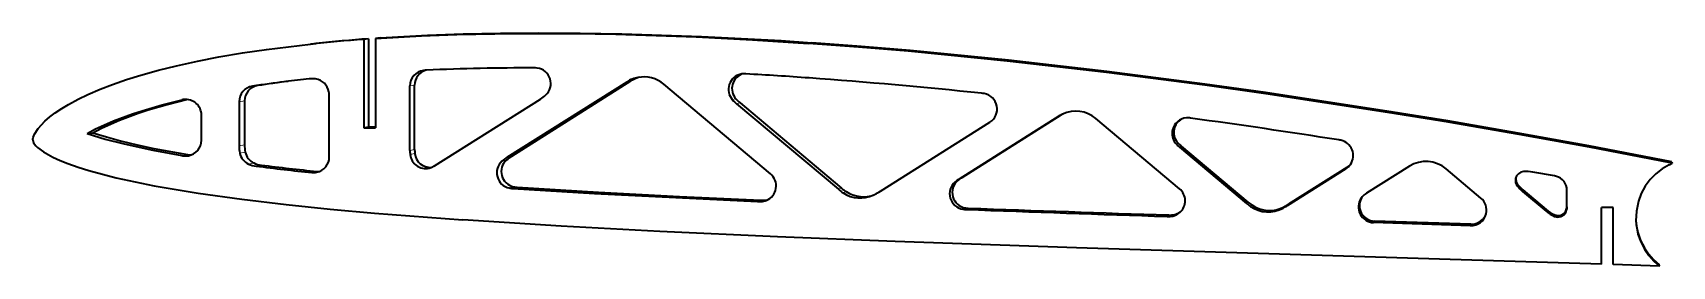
# Model space of a CAD drawing. Extents: x 140 to 280, y -30 to 159.
# Drawn here: x 139.8 to 280.2, y 138.6 to 158.6 of the extents above.
import ezdxf

# ---------------------------------------------------------------- set-up
doc = ezdxf.new("R2010")
doc.units = 0

msp = doc.modelspace()

# ---------------------------------------------------------------- linework, layer by layer
at = {"color": 7, "lineweight": 35, "ltscale": 0.011544}
msp.add_line((163.592102, 157.628403), (164.051315, 157.676926), dxfattribs=at)
at = {"color": 7, "lineweight": 35, "ltscale": 0.010377}
for p, q in [((168.570358, 158.079453), (168.157745, 158.034332)), ((169.570358, 158.150192), (169.157745, 158.104828))]:
    msp.add_line(p, q, dxfattribs=at)
at = {"color": 7, "lineweight": 35, "ltscale": 0.189091}
msp.add_line((168.157745, 158.034332), (168.157745, 150.470673), dxfattribs=at)
at = {"color": 7, "lineweight": 35, "ltscale": 0.18828}
msp.add_line((168.570358, 158.079453), (168.570358, 150.548248), dxfattribs=at)
at = {"color": 7, "lineweight": 35, "ltscale": 0.190854}
msp.add_line((169.157745, 158.104828), (169.157745, 150.470673), dxfattribs=at)
at = {"color": 7, "lineweight": 35, "ltscale": 0.000973}
msp.add_line((173.266327, 155.378998), (173.304962, 155.383728), dxfattribs=at)
at = {"color": 7, "lineweight": 35, "ltscale": 0.302871}
msp.add_line((180.447327, 147.96077), (190.701996, 154.411438), dxfattribs=at)
at = {"color": 7, "lineweight": 35, "ltscale": 0.3015}
msp.add_line((180.826492, 148.049362), (191.032425, 154.474518), dxfattribs=at)
at = {"color": 7, "lineweight": 13, "ltscale": 0.00841}
msp.add_line((190.701996, 154.411438), (191.032425, 154.474518), dxfattribs=at)
at = {"color": 7, "lineweight": 13, "ltscale": 0.011523}
msp.add_line((158.625198, 154.025482), (159.082626, 154.081985), dxfattribs=at)
at = {"color": 7, "lineweight": 35, "ltscale": 0.126989}
msp.add_line((165.204407, 147.980087), (165.204407, 153.059647), dxfattribs=at)
at = {"color": 7, "lineweight": 13, "ltscale": 0.010207}
msp.add_line((172.111084, 154.05394), (172.514801, 154.114929), dxfattribs=at)
at = {"color": 7, "lineweight": 35, "ltscale": 0.138079}
msp.add_line((172.111084, 148.530792), (172.111084, 154.05394), dxfattribs=at)
at = {"color": 7, "lineweight": 35, "ltscale": 0.13746}
msp.add_line((172.514801, 148.616547), (172.514801, 154.114929), dxfattribs=at)
at = {"color": 7, "lineweight": 35, "ltscale": 0.298059}
msp.add_line((202.981766, 146.531845), (193.848694, 154.195404), dxfattribs=at)
at = {"color": 7, "lineweight": 13, "ltscale": 0.007395}
msp.add_line((152.611435, 152.863922), (152.905014, 152.900162), dxfattribs=at)
at = {"color": 7, "lineweight": 13, "ltscale": 0.011691}
msp.add_line((157.486877, 152.700928), (157.950241, 152.764069), dxfattribs=at)
at = {"color": 7, "lineweight": 35, "ltscale": 0.094194}
msp.add_line((157.486877, 152.700928), (157.486877, 148.933182), dxfattribs=at)
at = {"color": 7, "lineweight": 35, "ltscale": 0.093726}
msp.add_line((157.950241, 152.764069), (157.950241, 149.015015), dxfattribs=at)
at = {"color": 7, "lineweight": 35, "ltscale": 0.267515}
msp.add_line((174.227615, 147.233673), (183.284607, 152.932266), dxfattribs=at)
at = {"color": 7, "lineweight": 13, "ltscale": 0.007709}
msp.add_line((199.711304, 152.885391), (200.011398, 152.956299), dxfattribs=at)
at = {"color": 7, "lineweight": 13, "ltscale": 0.007691}
msp.add_line((200.077621, 152.528122), (200.37648, 152.601059), dxfattribs=at)
at = {"color": 7, "lineweight": 35, "ltscale": 0.284495}
msp.add_line((200.077621, 152.528122), (208.795059, 145.213333), dxfattribs=at)
at = {"color": 7, "lineweight": 35, "ltscale": 0.283198}
msp.add_line((200.37648, 152.601059), (209.054169, 145.319611), dxfattribs=at)
at = {"color": 7, "lineweight": 35, "ltscale": 0.053815}
msp.add_line((154.260208, 149.407669), (154.260208, 151.560272), dxfattribs=at)
at = {"color": 7, "lineweight": 35, "ltscale": 0.010496}
msp.add_line((168.157745, 150.470673), (168.570358, 150.548248), dxfattribs=at)
at = {"color": 7, "lineweight": 35, "ltscale": 0.0125}
for p, q in [((168.157745, 150.470673), (168.657745, 150.470673)), ((168.570358, 150.548248), (169.070358, 150.548248)), ((168.657745, 150.470673), (169.157745, 150.470673))]:
    msp.add_line(p, q, dxfattribs=at)
at = {"color": 7, "lineweight": 35, "ltscale": 0.002185}
msp.add_line((169.070358, 150.548248), (169.157745, 150.548248), dxfattribs=at)
at = {"color": 7, "lineweight": 35, "ltscale": 0.276768}
msp.add_line((212.385437, 145.054337), (221.756699, 150.948395), dxfattribs=at)
at = {"color": 7, "lineweight": 35, "ltscale": 0.251775}
msp.add_line((219.166458, 146.121277), (227.692047, 151.482224), dxfattribs=at)
at = {"color": 7, "lineweight": 35, "ltscale": 0.250617}
msp.add_line((219.389023, 146.227783), (227.873459, 151.567139), dxfattribs=at)
at = {"color": 7, "lineweight": 13, "ltscale": 0.005008}
msp.add_line((227.692047, 151.482224), (227.873459, 151.567139), dxfattribs=at)
at = {"color": 7, "lineweight": 35, "ltscale": 0.23376}
msp.add_line((238.001587, 145.255875), (230.83876, 151.266205), dxfattribs=at)
at = {"color": 7, "lineweight": 35, "ltscale": 0.001106}
msp.add_line((139.822845, 149.451904), (139.827423, 149.495911), dxfattribs=at)
at = {"color": 7, "lineweight": 35, "ltscale": 0.012933}
msp.add_line((144.464859, 149.980469), (144.977356, 150.050949), dxfattribs=at)
at = {"color": 7, "lineweight": 13, "ltscale": 0.011763}
msp.add_line((157.486877, 148.933182), (157.950241, 149.015015), dxfattribs=at)
at = {"color": 7, "lineweight": 13, "ltscale": 0.004391}
msp.add_line((237.728378, 149.07193), (237.874695, 149.169113), dxfattribs=at)
at = {"color": 7, "lineweight": 13, "ltscale": 0.004389}
msp.add_line((238.001938, 148.815002), (238.147186, 148.913605), dxfattribs=at)
at = {"color": 7, "lineweight": 35, "ltscale": 0.187278}
msp.add_line((238.001938, 148.815002), (243.740463, 143.999802), dxfattribs=at)
at = {"color": 7, "lineweight": 35, "ltscale": 0.186403}
msp.add_line((238.147186, 148.913605), (243.858917, 144.120895), dxfattribs=at)
at = {"color": 7, "lineweight": 13, "ltscale": 0.012059}
msp.add_line((152.591522, 148.102386), (153.066864, 148.184479), dxfattribs=at)
at = {"color": 7, "lineweight": 13, "ltscale": 0.012039}
msp.add_line((152.772995, 148.076996), (153.247482, 148.159195), dxfattribs=at)
at = {"color": 7, "lineweight": 13, "ltscale": 0.011747}
msp.add_line((157.547714, 148.31311), (158.009872, 148.397858), dxfattribs=at)
at = {"color": 7, "lineweight": 13, "ltscale": 0.011603}
msp.add_line((158.292557, 147.377045), (158.748428, 147.464127), dxfattribs=at)
at = {"color": 7, "lineweight": 13, "ltscale": 0.010318}
for p, q in [((172.111084, 148.530792), (172.514801, 148.616547)), ((172.127167, 148.196625), (172.530579, 148.283859))]:
    msp.add_line(p, q, dxfattribs=at)
at = {"color": 7, "lineweight": 13, "ltscale": 0.009788}
msp.add_line((179.990158, 147.617142), (180.371063, 147.707687), dxfattribs=at)
at = {"color": 7, "lineweight": 13, "ltscale": 0.009734}
msp.add_line((180.447327, 147.96077), (180.826492, 148.049362), dxfattribs=at)
at = {"color": 7, "lineweight": 35, "ltscale": 0.007628}
msp.add_line((279.903442, 147.321075), (280.177429, 147.455322), dxfattribs=at)
at = {"color": 7, "lineweight": 35, "ltscale": 0.003004}
msp.add_line((280.152222, 147.5728), (280.177429, 147.455322), dxfattribs=at)
at = {"color": 7, "lineweight": 13, "ltscale": 0.011519}
msp.add_line((158.93895, 147.195877), (159.391388, 147.28302), dxfattribs=at)
at = {"color": 7, "lineweight": 13, "ltscale": 0.01097}
msp.add_line((163.725037, 146.647659), (164.154266, 146.738815), dxfattribs=at)
at = {"color": 7, "lineweight": 13, "ltscale": 0.006168}
msp.add_line((219.166458, 146.121277), (219.389023, 146.227783), dxfattribs=at)
at = {"color": 7, "lineweight": 35, "ltscale": 0.148297}
msp.add_line((252.239227, 146.968475), (247.217133, 143.81163), dxfattribs=at)
at = {"color": 7, "lineweight": 35, "ltscale": 0.147605}
msp.add_line((252.316971, 147.081085), (247.319443, 143.937164), dxfattribs=at)
at = {"color": 7, "lineweight": 13, "ltscale": 0.003421}
msp.add_line((252.239227, 146.968475), (252.316971, 147.081085), dxfattribs=at)
at = {"color": 7, "lineweight": 35, "ltscale": 0.108184}
msp.add_line((257.674561, 147.185944), (254.010391, 144.883789), dxfattribs=at)
at = {"color": 7, "lineweight": 35, "ltscale": 0.097404}
msp.add_line((263.805908, 144.465515), (260.821289, 146.969925), dxfattribs=at)
at = {"color": 7, "lineweight": 35, "ltscale": 0.04726}
msp.add_line((270.101074, 146.35643), (268.240784, 146.692474), dxfattribs=at)
at = {"color": 7, "lineweight": 13, "ltscale": 0.009684}
msp.add_line((180.602905, 145.331329), (180.977097, 145.431534), dxfattribs=at)
at = {"color": 7, "lineweight": 13, "ltscale": 0.00965}
msp.add_line((180.913162, 145.288773), (181.285919, 145.389038), dxfattribs=at)
at = {"color": 7, "lineweight": 13, "ltscale": 0.007001}
msp.add_line((208.795059, 145.213333), (209.054169, 145.319611), dxfattribs=at)
at = {"color": 7, "lineweight": 13, "ltscale": 0.006978}
msp.add_line((209.200729, 144.911041), (209.458176, 145.018921), dxfattribs=at)
at = {"color": 7, "lineweight": 35, "ltscale": 0.00324}
msp.add_line((211.769348, 144.711975), (211.885864, 144.768677), dxfattribs=at)
at = {"color": 7, "lineweight": 13, "ltscale": 0.006219}
msp.add_line((218.789276, 145.846252), (219.013382, 145.954254), dxfattribs=at)
at = {"color": 7, "lineweight": 35, "ltscale": 0.003384}
msp.add_line((254.010391, 144.883789), (253.897278, 144.809448), dxfattribs=at)
at = {"color": 7, "lineweight": 13, "ltscale": 0.003133}
msp.add_line((266.907959, 145.516647), (266.934326, 145.639175), dxfattribs=at)
at = {"color": 7, "lineweight": 13, "ltscale": 0.003193}
msp.add_line((267.369202, 145.035004), (267.394592, 145.160172), dxfattribs=at)
at = {"color": 7, "lineweight": 35, "ltscale": 0.065394}
msp.add_line((267.369202, 145.035004), (269.372986, 143.353607), dxfattribs=at)
at = {"color": 7, "lineweight": 35, "ltscale": 0.065135}
msp.add_line((267.394592, 145.160172), (269.390442, 143.485474), dxfattribs=at)
at = {"color": 7, "lineweight": 35, "ltscale": 0.031486}
msp.add_line((271.169006, 143.877563), (271.169006, 145.136993), dxfattribs=at)
at = {"color": 7, "lineweight": 13, "ltscale": 0.007489}
msp.add_line((201.879181, 144.171814), (202.157318, 144.28302), dxfattribs=at)
at = {"color": 7, "lineweight": 13, "ltscale": 0.007455}
msp.add_line((202.182419, 144.171631), (202.459167, 144.2827), dxfattribs=at)
at = {"color": 7, "lineweight": 13, "ltscale": 0.006198}
msp.add_line((219.454834, 143.510742), (219.672745, 143.628998), dxfattribs=at)
at = {"color": 7, "lineweight": 13, "ltscale": 0.006174}
msp.add_line((219.695847, 143.488571), (219.912643, 143.606873), dxfattribs=at)
at = {"color": 7, "lineweight": 13, "ltscale": 0.004235}
msp.add_line((243.740463, 143.999802), (243.858917, 144.120895), dxfattribs=at)
at = {"color": 7, "lineweight": 13, "ltscale": 0.004234}
msp.add_line((244.060837, 143.754822), (244.177917, 143.877197), dxfattribs=at)
at = {"color": 7, "lineweight": 13, "ltscale": 0.004091}
msp.add_line((246.861694, 143.603149), (246.96582, 143.72937), dxfattribs=at)
at = {"color": 7, "lineweight": 13, "ltscale": 0.004049}
msp.add_line((247.217133, 143.81163), (247.319443, 143.937164), dxfattribs=at)
at = {"color": 7, "lineweight": 13, "ltscale": 0.003325}
msp.add_line((269.372986, 143.353607), (269.390442, 143.485474), dxfattribs=at)
at = {"color": 7, "lineweight": 35, "ltscale": 0.003813}
msp.add_line((271.161194, 143.658981), (271.146606, 143.507172), dxfattribs=at)
at = {"color": 7, "lineweight": 13, "ltscale": 0.003197}
msp.add_line((271.146606, 143.507172), (271.155945, 143.634705), dxfattribs=at)
at = {"color": 7, "lineweight": 35, "ltscale": 0.002158}
msp.add_line((271.164978, 143.720551), (271.155945, 143.634705), dxfattribs=at)
at = {"color": 7, "lineweight": 35, "ltscale": 0.025}
msp.add_line((275.122375, 143.658737), (274.122375, 143.658737), dxfattribs=at)
at = {"color": 7, "lineweight": 35, "ltscale": 0.121253}
msp.add_line((274.122375, 138.808624), (274.122375, 143.658737), dxfattribs=at)
at = {"color": 7, "lineweight": 35, "ltscale": 0.122063}
msp.add_line((275.122375, 138.776199), (275.122375, 143.658737), dxfattribs=at)
at = {"color": 7, "lineweight": 13, "ltscale": 0.004664}
msp.add_line((236.936676, 142.892731), (237.074387, 143.01857), dxfattribs=at)
at = {"color": 7, "lineweight": 13, "ltscale": 0.00464}
msp.add_line((237.204575, 142.894485), (237.341064, 143.020233), dxfattribs=at)
at = {"color": 7, "lineweight": 13, "ltscale": 0.003843}
msp.add_line((254.613129, 142.366531), (254.691422, 142.49884), dxfattribs=at)
at = {"color": 7, "lineweight": 35, "ltscale": 0.207299}
msp.add_line((262.900818, 142.100067), (254.613129, 142.366531), dxfattribs=at)
at = {"color": 7, "lineweight": 35, "ltscale": 0.206299}
msp.add_line((262.939209, 142.235992), (254.691422, 142.49884), dxfattribs=at)
at = {"color": 7, "lineweight": 13, "ltscale": 0.003531}
msp.add_line((262.900818, 142.100067), (262.939209, 142.235992), dxfattribs=at)
at = {"color": 7, "lineweight": 13, "ltscale": 0.003316}
msp.add_line((270.102539, 142.898941), (270.116272, 143.030884), dxfattribs=at)
at = {"color": 7, "lineweight": 35, "ltscale": 0.099178}
msp.add_line((279.087341, 138.645538), (275.122375, 138.776199), dxfattribs=at)
at = {"color": 7, "lineweight": 35, "ltscale": 0.003808}
msp.add_line((279.087341, 138.645538), (279.0672, 138.796524), dxfattribs=at)
at = {"color": 7, "lineweight": 35}
for points in [[(139.827423, 149.495911), (139.8591, 149.641327), (139.970322, 149.917252), (140.278397, 150.405258), (140.554504, 150.737061), (140.858047, 151.045471), (141.280243, 151.411835), (141.727005, 151.746887), (142.299026, 152.125473), (142.888092, 152.476746), (143.705032, 152.918365), (144.539581, 153.324692), (145.58638, 153.778214), (146.652206, 154.186707), (147.852203, 154.597534), (149.063644, 154.972183), (150.591293, 155.398331), (152.129852, 155.781586), (153.930176, 156.177399), (155.740768, 156.526398), (157.776596, 156.870285), (159.818741, 157.171432), (163.592102, 157.628403)], [(169.157745, 158.104828), (173.089493, 158.325958), (176.135971, 158.440857), (179.365829, 158.51413), (182.596542, 158.542252), (186.174896, 158.526154), (189.752594, 158.465622), (196.602646, 158.239014), (201.426758, 157.996979), (206.247223, 157.690796)], [(169.570358, 158.150192), (173.613586, 158.377197), (176.661453, 158.490875), (179.877151, 158.562592), (183.093689, 158.589569), (186.672897, 158.572479), (190.251434, 158.510986), (197.074722, 158.283615), (203.892136, 157.920822), (206.510605, 157.747559)], [(280.177429, 147.455322), (273.107239, 148.812653), (267.063416, 149.907318), (261.009644, 150.945374), (255.806046, 151.793549), (245.387894, 153.377258), (240.173935, 154.11235), (231.735962, 155.208298), (223.254059, 156.178497), (214.757278, 157.010666), (210.503845, 157.371307), (206.247223, 157.690796)], [(280.152222, 147.5728), (273.030518, 148.937469), (266.997498, 150.027618), (260.954529, 151.061157), (255.757599, 151.90593), (245.365067, 153.480988), (240.17009, 154.210907), (231.764435, 155.298309), (223.36058, 156.255432), (214.942123, 157.076462), (210.727936, 157.432297), (206.510605, 157.747559)], [(144.464859, 149.980469), (145.20256, 150.372543), (146.739105, 151.065308), (148.363037, 151.662735), (149.200806, 151.93396), (150.897461, 152.427917), (152.611435, 152.863922)], [(144.977356, 150.050949), (145.711838, 150.441269), (147.241501, 151.130981), (148.858246, 151.725983), (149.69223, 151.996155), (151.330872, 152.474533), (152.985718, 152.898438)], [(139.822845, 149.451904), (139.88858, 149.174637), (140.084366, 148.921738), (140.234756, 148.778076), (140.733078, 148.407944), (141.5457, 147.958755), (142.178543, 147.671555), (142.823715, 147.414078), (143.711639, 147.102524), (144.606934, 146.825531), (145.781372, 146.501907), (146.967743, 146.207916), (148.594116, 145.845764), (150.226654, 145.522156), (152.095795, 145.19191), (153.969467, 144.89418), (157.731903, 144.369339), (161.506058, 143.920029), (165.283813, 143.53096), (169.066101, 143.18689), (176.638107, 142.600861)], [(144.464859, 149.980469), (146.029022, 149.502686), (147.647537, 149.088287), (150.098663, 148.556198), (152.591522, 148.102386)], [(144.977356, 150.050949), (146.139191, 149.687668), (147.336594, 149.363556), (148.754913, 149.022766), (150.177444, 148.71727), (153.066864, 148.184479)], [(279.903442, 147.321075), (279.306641, 146.973694), (278.761353, 146.545746), (278.278259, 146.045563), (277.862732, 145.476303), (277.528564, 144.854187), (277.282288, 144.191254), (277.109253, 143.358383), (277.074829, 142.508148)], [(180.913162, 145.288773), (187.911224, 144.868576), (194.889435, 144.500885), (201.879181, 144.171814)], [(181.285919, 145.389038), (188.252579, 144.972733), (195.199173, 144.608643), (202.157318, 144.28302)], [(270.102539, 142.898941), (270.366394, 142.838196), (270.639771, 142.879166), (270.884888, 143.019852), (271.062683, 143.240997), (271.146606, 143.507172)], [(270.116272, 143.030884), (270.378906, 142.969315), (270.651306, 143.00943), (270.89563, 143.149246), (271.072693, 143.369492), (271.155945, 143.634705)], [(274.122375, 138.808624), (260.256165, 139.242706), (244.722351, 139.715179), (229.189087, 140.206451), (213.657684, 140.751602), (203.582581, 141.154083), (193.509827, 141.615295), (185.071304, 142.065887), (176.638107, 142.600861)], [(277.07251, 142.574585), (277.105164, 142.213791), (277.241943, 141.518402), (277.472717, 140.84938), (277.792786, 140.219818), (278.157043, 139.690872), (278.58429, 139.213776), (279.0672, 138.796524)], [(277.074829, 142.508148), (277.110596, 142.080429), (277.246948, 141.384918), (277.477051, 140.715637), (277.796326, 140.085693), (278.164795, 139.549789), (278.597595, 139.067001), (279.087341, 138.645538)]]:
    msp.add_lwpolyline(points, dxfattribs=at)
for centre, radius, start, end in [((178.715073, 13.306358), 145.112371, 94.172107, 95.981978), ((179.134521, 13.807312), 144.658253, 94.18794, 95.98499), ((174.462402, 49.725952), 105.495124, 97.072677, 98.634038), ((174.79808, 50.768806), 104.501662, 97.212628, 98.649235), ((176.007065, 37.473305), 117.844801, 96.095864, 97.084466), ((163.737289, 152.363968), 2.300832, 82.479431, 96.098282), ((163.864441, 153.337677), 1.318801, 8.721759, 82.419237), ((173.448486, 154.054108), 1.337404, 97.828765, 180.007522), ((173.845718, 154.115021), 1.330924, 105.278459, 180.003683), ((173.673599, 151.956436), 3.447065, 92.463044, 96.139161), ((182.622482, -62.165932), 217.756928, 89.96775, 92.394291), ((182.746323, 153.426834), 2.164738, 83.237719, 90.033675), ((182.847198, 154.256592), 1.328538, 311.447208, 83.34425), ((192.12587, 152.148834), 2.67335, 100.705873, 122.182631), ((192.450043, 152.223679), 2.660047, 104.287092, 122.203354), ((192.126648, 152.143387), 2.678851, 49.996807, 100.700614), ((200.706284, 153.758392), 1.324459, 101.934324, 221.263777), ((200.999222, 153.827301), 1.317712, 108.470432, 221.403727), ((200.709732, 153.746277), 1.33731, 92.731231, 101.97161), ((200.749985, 152.900955), 2.183593, 86.734653, 92.72925), ((179.633652, -216.625854), 372.31328, 85.895557, 86.729462), ((172.491226, -310.977295), 466.934841, 84.031817, 85.850041), ((158.826828, 152.70076), 1.339977, 98.654037, 179.992464), ((159.283524, 152.763885), 1.33331, 98.665914, 179.992519), ((162.041397, 153.059341), 3.16301, 0.005477, 8.697908), ((181.427124, 155.883179), 3.486842, 302.188637, 311.245761), ((220.688675, 150.030411), 3.415149, 80.024532, 84.072368), ((221.046356, 152.07959), 1.335728, 302.126926, 79.909286), ((152.921692, 151.558914), 1.341378, 97.043656, 103.373656), ((152.920258, 151.560272), 1.34, 0.000137, 96.98956), ((202.283813, 155.156738), 3.431745, 221.442099, 229.993237), ((202.606766, 155.258362), 3.469208, 221.572474, 229.99295), ((229.116959, 149.216675), 2.676397, 115.088045, 122.167509), ((229.292389, 149.312866), 2.66366, 117.234337, 122.187727), ((229.117004, 149.214661), 2.678291, 49.995038, 115.070588), ((238.69368, 149.987869), 1.331265, 121.656734, 223.497112), ((238.833267, 150.082123), 1.32432, 125.2725, 223.605343), ((238.694305, 149.988495), 1.331635, 85.799101, 121.693357), ((238.631989, 149.100632), 2.22174, 82.193807, 85.873714), ((141.409698, -558.061646), 716.036103, 81.145154, 82.171984), ((152.921066, 149.407791), 1.339201, 279.864607, 359.995021), ((160.684906, 148.933807), 3.198028, 180.011156, 191.191424), ((161.181152, 149.015686), 3.230918, 180.011825, 191.024207), ((240.160553, 151.387299), 3.358022, 223.590563, 229.997362), ((240.32869, 151.513153), 3.39362, 223.687169, 229.997239), ((251.115936, 146.133057), 3.347325, 78.12548, 81.158295), ((251.527786, 148.100815), 1.337492, 325.729458, 78.045307), ((153.139832, 151.36113), 3.30456, 260.448866, 263.626365), ((152.921799, 149.406952), 1.338259, 263.615936, 279.840005), ((153.619781, 151.476227), 3.337854, 260.464883, 263.596033), ((153.396362, 149.484985), 1.334129, 263.592952, 269.445482), ((158.828186, 148.567642), 1.305518, 191.242555, 245.778282), ((159.284851, 148.647385), 1.299164, 191.073275, 245.612623), ((159.224045, 149.457458), 2.279468, 245.880072, 262.815342), ((159.671432, 149.509903), 2.244398, 245.716264, 262.832329), ((163.864609, 147.980362), 1.339878, 282.045152, 359.988222), ((175.592697, 148.530914), 3.481616, 180.001866, 185.50969), ((173.45401, 148.326553), 1.333521, 185.592431, 282.976599), ((176.034561, 148.616669), 3.519763, 180.001935, 185.425706), ((173.850769, 148.410934), 1.326579, 185.498448, 274.208787), ((180.874817, 146.629929), 1.326414, 131.863919, 258.173607), ((181.249222, 146.723404), 1.319875, 131.738298, 258.104854), ((182.288147, 145.035767), 3.456054, 122.183888, 131.675979), ((182.688492, 145.093094), 3.493791, 122.204747, 131.551984), ((251.607071, 148.210815), 1.334248, 302.144241, 322.781374), ((259.09967, 144.917786), 2.678686, 50.005536, 122.141568), ((187.181168, 372.744934), 227.310532, 262.862832, 264.077117), ((187.456543, 371.945526), 226.408871, 262.879416, 264.092587), ((163.86441, 147.981369), 1.340965, 264.034292, 282.044578), ((164.292618, 148.068039), 1.336402, 264.057207, 272.633063), ((173.453049, 148.331039), 1.338252, 282.973634, 297.312189), ((173.069992, 149.073608), 2.173808, 297.302238, 302.176657), ((202.121368, 145.507187), 1.338345, 291.980298, 49.980138), ((220.979996, 143.237961), 3.406233, 122.169026, 130.027145), ((221.223053, 143.31424), 3.442729, 122.18983, 129.928967), ((251.527115, 148.103027), 1.339513, 302.11496, 325.667607), ((267.504578, 145.971695), 0.750465, 167.616244, 217.334273), ((267.510437, 145.978806), 0.754298, 95.480546, 168.238419), ((267.523438, 146.092438), 0.7434, 172.324471, 217.574478), ((267.701904, 143.690216), 3.050221, 79.824038, 94.954635), ((269.736206, 144.353561), 2.035828, 75.153589, 79.675161), ((269.943604, 145.137009), 1.225374, 359.999487, 75.141288), ((181.053757, 147.465714), 2.181477, 258.072479, 266.304715), ((181.423843, 147.534103), 2.149498, 258.004423, 266.32134), ((211.614075, 148.572906), 4.385605, 229.999862, 236.613152), ((211.831558, 148.629547), 4.320832, 229.999835, 236.681727), ((210.665009, 147.131775), 2.659945, 236.60053, 294.530793), ((210.912613, 147.230637), 2.646991, 236.670976, 291.659572), ((208.735779, 150.857208), 6.855166, 297.356066, 302.167395), ((219.647949, 144.828827), 1.332033, 130.16312, 261.664762), ((219.866043, 144.940399), 1.325442, 130.064014, 261.6151), ((237.141144, 144.230881), 1.338588, 312.845009, 49.987754), ((254.655411, 143.705872), 1.338893, 124.488339, 145.695243), ((269.351013, 147.394531), 3.081401, 217.548168, 229.972432), ((269.401062, 147.548904), 3.119589, 217.74709, 229.971298), ((202.033051, 147.616089), 3.447695, 267.442256, 272.483065), ((202.311874, 147.764435), 3.48485, 267.458088, 272.422584), ((202.124985, 145.507751), 1.33735, 272.461092, 291.827759), ((202.402985, 145.615387), 1.333862, 272.414504, 285.400059), ((219.777191, 145.695175), 2.208103, 261.605244, 267.888547), ((219.992172, 145.780731), 2.175319, 261.555992, 267.904666), ((374.611084, 4380.658203), 4240.000508, 267.906142, 268.139256), ((373.018005, 4363.753906), 4222.923536, 267.92224, 268.155225), ((237.145218, 144.225555), 1.332322, 272.553471, 312.872388), ((237.28299, 144.345428), 1.326407, 272.509177, 308.924979), ((246.602676, 147.410858), 4.452822, 229.999944, 235.191216), ((246.678253, 147.480835), 4.386093, 229.99993, 235.245598), ((245.584091, 145.945038), 2.667747, 235.181995, 298.614317), ((245.691544, 146.057999), 2.654526, 235.2365, 298.688308), ((243.646164, 149.492554), 6.71005, 298.633803, 302.153017), ((243.708588, 149.676941), 6.781099, 298.707638, 302.173761), ((254.655945, 143.705444), 1.339585, 145.693426, 268.168441), ((254.733658, 143.8311), 1.332923, 148.850681, 268.184581), ((262.982056, 143.569153), 1.333844, 268.160286, 343.617591), ((262.944824, 143.439194), 1.339722, 346.530434, 50.002603), ((271.336487, 145.691254), 3.052846, 229.971367, 246.158922), ((271.378845, 145.853104), 3.091799, 229.975355, 245.897401), ((268.091919, 143.877869), 3.077085, 355.920915, 359.994323), ((237.048309, 146.294662), 3.403762, 268.120521, 272.631464), ((237.186249, 146.456772), 3.440029, 268.136524, 272.579418), ((262.944214, 143.43985), 1.340471, 268.143081, 346.508666)]:
    msp.add_arc(centre, radius, start, end, dxfattribs=at)

doc.saveas('drawing.dxf')
